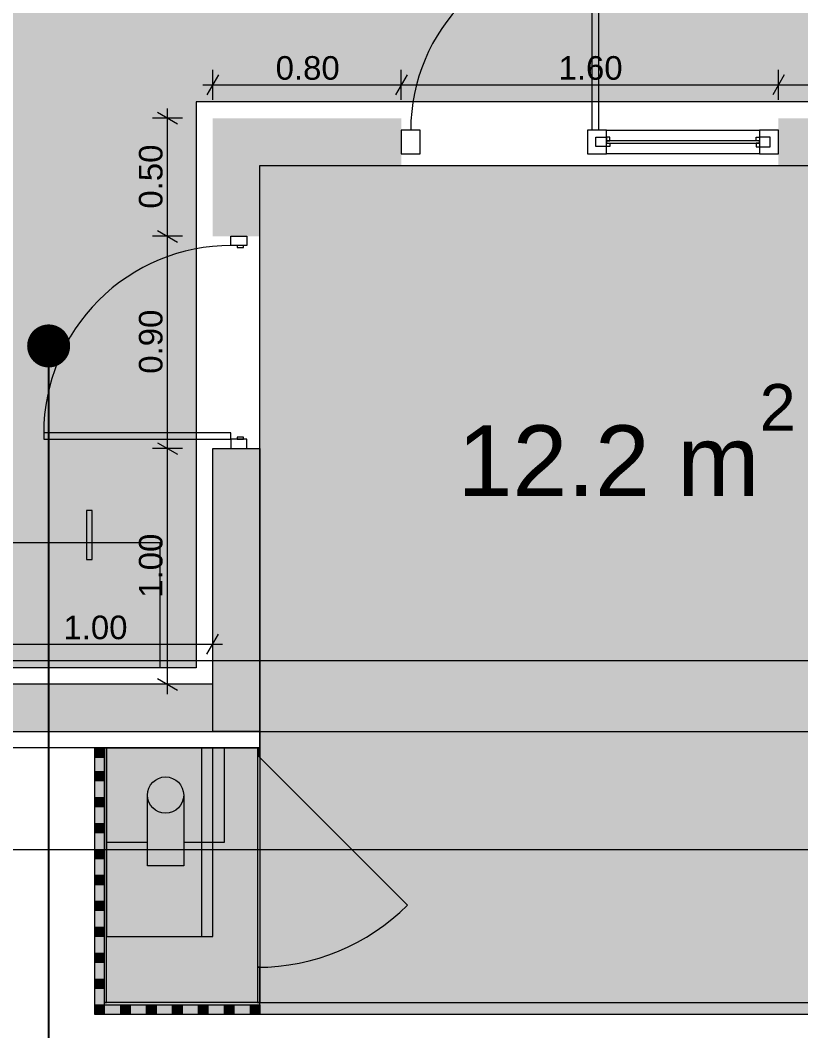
# Model space of a CAD drawing. Header units: millimetres. Extents: x 475616349 to 476941521, y 4620115302 to 4621446928.
# Drawn here: x 476521022 to 476524333, y 4620564166 to 4620568452 of the extents above; entities that cross this region are included whole.
import ezdxf

# ---------------------------------------------------------------- set-up
doc = ezdxf.new("R2010")
doc.units = ezdxf.units.MM
doc.header["$MEASUREMENT"] = 0
doc.set_wipeout_variables(frame=1)
doc.linetypes.add('Wipeout_Contour', pattern=[1000, 0, -1000])
for name, color, linetype, lineweight in [('2D Drafting - General_Pen_No__1_Pen_No__7', 7, 'Continuous', 0), ('2D Drafting - General_Pen_No__250_Pen_No__7_Pen_No__250', 7, 'Continuous', 0), ('2D Drafting - General_Pen_No__250_Pen_No__7_Pen_No__7', 7, 'Continuous', 0), ('2D Drafting - General_Pen_No__7_Pen_No__7_Pen_No__7', 7, 'Continuous', 0), ('Doors_Pen_No__7_Pen_No__7_Pen_No__7', 7, 'Continuous', 0), ('G-Anno-Nplt_Pen_No__151', 151, 'Continuous', 0), ('G-Anno-Nplt_Pen_No__255', 255, 'Continuous', 0), ('G-Anno-Nplt_Pen_No__4', 7, 'Continuous', 0), ('G-Anno-Nplt_Pen_No__7', 7, 'Continuous', 0), ('gegmebi_Pen_No__1_Pen_No__7', 7, 'Continuous', 0), ('kar-panjara_Pen_No__7_Pen_No__7_Pen_No__7', 7, 'Continuous', 0), ('New_0_Pen_No__7', 7, 'Continuous', 0), ('New_2D Drafting - General_Pen_No__250_Pen_No__7_Pen_No__255', 255, 'Continuous', 0), ('New_2D Drafting - General_Pen_No__2_Pen_No__250', 7, 'Continuous', 0), ('New_2D Drafting - General_Pen_No__30_Pen_No__9_Pen_No__9_Pen_No__255', 255, 'Continuous', 0), ('New_2D Drafting - General_Pen_No__30_Pen_No__9_Pen_No__9_Pen_No__7', 7, 'Continuous', 0), ('New_reg_nak_Pen_No__250', 7, 'Continuous', 0), ('New_reg_nak_Pen_No__7', 7, 'Continuous', 0), ('New_Structural - Bearing_Pen_No__250', 7, 'Continuous', 0), ('New_zoma_Pen_No__1', 1, 'Continuous', 0), ('New_zoma_Pen_No__4', 7, 'Continuous', 0), ('New_zoma_Pen_No__7', 7, 'Continuous', 0), ('zoma_Pen_No__142', 142, 'Continuous', 0), ('zoma_Pen_No__5_Pen_No__5', 5, 'Continuous', 0)]:
    doc.layers.add(name, color=color, linetype=linetype, lineweight=lineweight)
doc.layers.add('New_zoma', color=7, linetype='Continuous')
doc.layers.add('zoma', color=7, linetype='Continuous')
doc.styles.add('GENERATED_STYLE_1', font='arial.ttf')
doc.styles.add('GENERATED_STYLE_2', font='arial.ttf')
doc.dimstyles.new('GENERATED_STYLE__1', dxfattribs={"dimtxt": 200, "dimasz": 64.421331, "dimexe": 0.18, "dimexo": 3, "dimgap": 0.09, "dimtad": 1, "dimtih": 1, "dimtoh": 1, "dimlfac": 0.001, "dimzin": 0, "dimdsep": 46, "dimtxsty": 'GENERATED_STYLE_2', "dimblk": 'ARROWHEAD_2', "dimblk1": 'ARROWHEAD_2', "dimblk2": 'ARROWHEAD_2', "dimcen": 0.09, "dimclrd": 142, "dimclre": 142, "dimclrt": 142, "dimadec": 0, "dimazin": 0, "dimtfac": 1, "dimtdec": 4, "dimtmove": 0, "dimatfit": 3, "dimfxl": 1, "dimtolj": 1, "dimtzin": 0, "dimarcsym": 0})
doc.dimstyles.new('GENERATED_STYLE__18', dxfattribs={"dimtxt": 100, "dimasz": 64.421331, "dimexe": 0.18, "dimexo": 3, "dimgap": 0.09, "dimtad": 1, "dimtih": 1, "dimtoh": 1, "dimlfac": 0.001, "dimzin": 0, "dimdsep": 46, "dimtxsty": 'GENERATED_STYLE_1', "dimblk": 'ARROWHEAD_2', "dimblk1": 'ARROWHEAD_2', "dimblk2": 'ARROWHEAD_2', "dimcen": 0.09, "dimclrd": 7, "dimclre": 7, "dimclrt": 7, "dimadec": 0, "dimazin": 0, "dimtfac": 1, "dimtdec": 4, "dimtmove": 0, "dimatfit": 3, "dimfxl": 1, "dimtolj": 1, "dimtzin": 0, "dimarcsym": 0})
doc.dimstyles.new('GENERATED_STYLE__19', dxfattribs={"dimtxt": 100, "dimasz": 64.421331, "dimexe": 0.18, "dimexo": 3, "dimgap": 0.09, "dimtad": 1, "dimlfac": 0.001, "dimzin": 0, "dimdsep": 46, "dimtxsty": 'GENERATED_STYLE_1', "dimblk": 'ARROWHEAD_2', "dimblk1": 'ARROWHEAD_2', "dimblk2": 'ARROWHEAD_2', "dimcen": 0.09, "dimclrd": 7, "dimclre": 7, "dimclrt": 7, "dimadec": 0, "dimazin": 0, "dimtfac": 1, "dimtdec": 4, "dimtmove": 0, "dimatfit": 3, "dimfxl": 1, "dimtolj": 1, "dimtzin": 0, "dimarcsym": 0})
doc.dimstyles.new('GENERATED_STYLE__47', dxfattribs={"dimtxt": 0.18, "dimasz": 364.8, "dimexe": 0.18, "dimexo": 0.0625, "dimgap": 0.09, "dimtad": 0, "dimtih": 1, "dimtoh": 1, "dimdec": 4, "dimzin": 0, "dimdsep": 46, "dimcen": 0.09, "dimadec": 0, "dimazin": 0, "dimtfac": 1, "dimtdec": 4, "dimtmove": 0, "dimatfit": 3, "dimldrblk": 'ARROWHEAD_11', "dimfxl": 1, "dimtolj": 1, "dimtzin": 0, "dimarcsym": 0})
doc.dimstyles.new('GENERATED_STYLE__53', dxfattribs={"dimtxt": 279.999995, "dimasz": 64.421331, "dimexe": 0.18, "dimexo": 3, "dimgap": 0.09, "dimtad": 1, "dimlfac": 0.001, "dimzin": 0, "dimdsep": 46, "dimtxsty": 'GENERATED_STYLE_1', "dimblk": 'ARROWHEAD_2', "dimblk1": 'ARROWHEAD_2', "dimblk2": 'ARROWHEAD_2', "dimcen": 0.09, "dimclrd": 1, "dimclre": 1, "dimclrt": 1, "dimadec": 0, "dimazin": 0, "dimtfac": 1, "dimtdec": 4, "dimtmove": 2, "dimatfit": 3, "dimfxl": 1, "dimtolj": 1, "dimtzin": 0, "dimarcsym": 0})

# ---------------------------------------------------------------- blocks, each defined once
blk = doc.blocks.new('*D1481', base_point=(476577134.1, 4620325125.7))
at = {"layer": 'zoma_Pen_No__142', "color": 142, "linetype": 'Continuous', "lineweight": 0, "transparency": 16777216}
for p, q in [((476518662.8, 4620535883.6), (476518613.9, 4620535798.8)), ((476518638.4, 4620535777.6), (476518638.4, 4620535904.8)), ((476525162.8, 4620535883.6), (476525113.9, 4620535798.8)), ((476525138.4, 4620535777.6), (476525138.4, 4620535904.8)), ((476518638.4, 4620535841.2), (476525138.4, 4620535841.2))]:
    blk.add_line(p, q, dxfattribs=at)
at = {"layer": 'zoma_Pen_No__142', "color": 142, "lineweight": 0, "transparency": 16777216, "char_height": 200, "attachment_point": 7, "style": 'GENERATED_STYLE_2'}
for s, insert in [('\\A1;{\\pql;\\fArial CYR|b0|i0|c204|p34;6.50}', (476521622.3, 4620535881.2)), ('\\A1;{\\pql;\\fArial CYR|b0|i0|c204|p34;0.40}', (476524581.8, 4620535881.2))]:
    blk.add_mtext(s, dxfattribs=dict(at, insert=insert))
blk = doc.blocks.new('ARROWHEAD_2')
at = {"color": 0, "linetype": 'Continuous', "lineweight": 0}
for p, q in [((0, 0), (-1, 0)), ((-0.378, -0.655), (0.378, 0.655))]:
    blk.add_line(p, q, dxfattribs=at)
blk = doc.blocks.new('*D1620', base_point=(476577134.1, 4620325125.7))
at = {"layer": 'zoma_Pen_No__142', "color": 142, "linetype": 'Continuous', "lineweight": 0, "transparency": 16777216}
for p, q in [((476518438.4, 4620562589.8), (476518438.4, 4620562717)), ((476525338.4, 4620562589.8), (476525338.4, 4620562717)), ((476518462.8, 4620562695.8), (476518413.9, 4620562611)), ((476525362.8, 4620562695.8), (476525313.9, 4620562611)), ((476518438.4, 4620562653.4), (476525338.4, 4620562653.4))]:
    blk.add_line(p, q, dxfattribs=at)
at = {"layer": 'zoma_Pen_No__142', "color": 142, "lineweight": 0, "transparency": 16777216, "insert": (476521622.3, 4620562693.4), "char_height": 200, "attachment_point": 7, "style": 'GENERATED_STYLE_2'}
blk.add_mtext('\\A1;{\\pql;\\fArial CYR|b0|i0|c204|p34;6.90}', dxfattribs=at)
blk = doc.blocks.new('*D1964', base_point=(476577134.1, 4620325125.7))
at = {"layer": 'New_zoma_Pen_No__4', "color": 7, "linetype": 'Continuous', "lineweight": 0, "transparency": 16777216}
for p, q in [((476520838.2, 4620565741.7), (476520838.2, 4620565868.8)), ((476521838.4, 4620565741.7), (476521838.4, 4620565868.8)), ((476520862.6, 4620565847.6), (476520813.7, 4620565762.9)), ((476521813.9, 4620565762.9), (476521862.8, 4620565847.6)), ((476520838.2, 4620565805.3), (476521838.4, 4620565805.3)), ((476521838.4, 4620565805.3), (476521879.8, 4620565805.3))]:
    blk.add_line(p, q, dxfattribs=at)
at = {"layer": 'New_zoma_Pen_No__7', "color": 7, "lineweight": 0, "transparency": 16777216, "insert": (476521205.2, 4620565825.3), "char_height": 100, "attachment_point": 7, "style": 'GENERATED_STYLE_1'}
blk.add_mtext('\\A1;{\\pql;\\fArial|b0|i0|c0|p34;1.00}', dxfattribs=at)
blk = doc.blocks.new('*D1965', base_point=(476577134.1, 4620325125.7))
at = {"layer": 'New_zoma_Pen_No__4', "color": 7, "linetype": 'Continuous', "lineweight": 0, "transparency": 16777216}
for p, q in [((476521604.5, 4620566660), (476521689.2, 4620566611.1)), ((476521710.4, 4620566635.6), (476521583.3, 4620566635.6)), ((476521646.9, 4620565635.6), (476521646.9, 4620566635.6)), ((476521604.5, 4620565660), (476521689.2, 4620565611.1)), ((476521710.4, 4620565635.6), (476521583.3, 4620565635.6)), ((476521646.9, 4620565594.1), (476521646.9, 4620565635.6))]:
    blk.add_line(p, q, dxfattribs=at)
at = {"layer": 'New_zoma_Pen_No__7', "color": 7, "lineweight": 0, "transparency": 16777216, "insert": (476521626.9, 4620566002.5), "char_height": 100, "attachment_point": 7, "rotation": 90, "style": 'GENERATED_STYLE_1'}
blk.add_mtext('\\A1;{\\pql;\\fArial|b0|i0|c0|p34;1.00}', dxfattribs=at)
blk = doc.blocks.new('*D1966', base_point=(476577134.1, 4620325125.7))
at = {"layer": 'New_zoma_Pen_No__4', "color": 7, "linetype": 'Continuous', "lineweight": 0, "transparency": 16777216}
for p, q in [((476521604.5, 4620567560), (476521689.2, 4620567511.1)), ((476521710.4, 4620567535.6), (476521583.3, 4620567535.6)), ((476521646.9, 4620566635.6), (476521646.9, 4620567535.6)), ((476521604.5, 4620566660), (476521689.2, 4620566611.1)), ((476521710.4, 4620566635.6), (476521583.3, 4620566635.6))]:
    blk.add_line(p, q, dxfattribs=at)
at = {"layer": 'New_zoma_Pen_No__7', "color": 7, "lineweight": 0, "transparency": 16777216, "insert": (476521626.9, 4620566952.5), "char_height": 100, "attachment_point": 7, "rotation": 90, "style": 'GENERATED_STYLE_1'}
blk.add_mtext('\\A1;{\\pql;\\fArial|b0|i0|c0|p34;0.90}', dxfattribs=at)
blk = doc.blocks.new('*D1967', base_point=(476577134.1, 4620325125.7))
at = {"layer": 'New_zoma_Pen_No__4', "color": 7, "linetype": 'Continuous', "lineweight": 0, "transparency": 16777216}
for p, q in [((476521689.2, 4620568011.1), (476521604.5, 4620568060)), ((476521646.9, 4620568035.6), (476521646.9, 4620568077)), ((476521710.4, 4620568035.6), (476521583.3, 4620568035.6)), ((476521646.9, 4620567535.6), (476521646.9, 4620568035.6)), ((476521604.5, 4620567560), (476521689.2, 4620567511.1)), ((476521710.4, 4620567535.6), (476521583.3, 4620567535.6))]:
    blk.add_line(p, q, dxfattribs=at)
at = {"layer": 'New_zoma_Pen_No__7', "color": 7, "lineweight": 0, "transparency": 16777216, "insert": (476521626.9, 4620567652.5), "char_height": 100, "attachment_point": 7, "rotation": 90, "style": 'GENERATED_STYLE_1'}
blk.add_mtext('\\A1;{\\pql;\\fArial|b0|i0|c0|p34;0.50}', dxfattribs=at)
blk = doc.blocks.new('*D1968', base_point=(476577134.1, 4620325125.7))
at = {"layer": 'New_zoma_Pen_No__4', "color": 7, "linetype": 'Continuous', "lineweight": 0, "transparency": 16777216}
for p, q in [((476521838.4, 4620568114.3), (476521838.4, 4620568241.5)), ((476522638.6, 4620568114.3), (476522638.6, 4620568241.5)), ((476521862.8, 4620568220.3), (476521813.9, 4620568135.5)), ((476522663.1, 4620568220.3), (476522614.2, 4620568135.5)), ((476521796.9, 4620568177.9), (476521838.4, 4620568177.9)), ((476521838.4, 4620568177.9), (476522638.6, 4620568177.9))]:
    blk.add_line(p, q, dxfattribs=at)
at = {"layer": 'New_zoma_Pen_No__7', "color": 7, "lineweight": 0, "transparency": 16777216, "insert": (476522105.5, 4620568197.9), "char_height": 100, "attachment_point": 7, "style": 'GENERATED_STYLE_1'}
blk.add_mtext('\\A1;{\\pql;\\fArial|b0|i0|c0|p34;0.80}', dxfattribs=at)
blk = doc.blocks.new('*D1969', base_point=(476577134.1, 4620325125.7))
at = {"layer": 'New_zoma_Pen_No__4', "color": 7, "linetype": 'Continuous', "lineweight": 0, "transparency": 16777216}
for p, q in [((476522638.6, 4620568114.3), (476522638.6, 4620568241.5)), ((476524238.6, 4620568114.3), (476524238.6, 4620568241.5)), ((476522663.1, 4620568220.3), (476522614.2, 4620568135.5)), ((476524263.1, 4620568220.3), (476524214.2, 4620568135.5)), ((476522638.6, 4620568177.9), (476524238.6, 4620568177.9))]:
    blk.add_line(p, q, dxfattribs=at)
at = {"layer": 'New_zoma_Pen_No__7', "color": 7, "lineweight": 0, "transparency": 16777216, "insert": (476523305.6, 4620568197.9), "char_height": 100, "attachment_point": 7, "style": 'GENERATED_STYLE_1'}
blk.add_mtext('\\A1;{\\pql;\\fArial|b0|i0|c0|p34;1.60}', dxfattribs=at)
blk = doc.blocks.new('*D1970', base_point=(476577134.1, 4620325125.7))
at = {"layer": 'New_zoma_Pen_No__4', "color": 7, "linetype": 'Continuous', "lineweight": 0, "transparency": 16777216}
for p, q in [((476524238.6, 4620568114.3), (476524238.6, 4620568241.5)), ((476525238.4, 4620568114.3), (476525238.4, 4620568241.5)), ((476524263.1, 4620568220.3), (476524214.2, 4620568135.5)), ((476525213.9, 4620568135.5), (476525262.8, 4620568220.3)), ((476524238.6, 4620568177.9), (476525238.4, 4620568177.9)), ((476525238.4, 4620568177.9), (476525279.8, 4620568177.9))]:
    blk.add_line(p, q, dxfattribs=at)
at = {"layer": 'New_zoma_Pen_No__7', "color": 7, "lineweight": 0, "transparency": 16777216, "insert": (476524605.5, 4620568197.9), "char_height": 100, "attachment_point": 7, "style": 'GENERATED_STYLE_1'}
blk.add_mtext('\\A1;{\\pql;\\fArial|b0|i0|c0|p34;1.00}', dxfattribs=at)
blk = doc.blocks.new('ARROWHEAD_11')
at = {"color": 0, "linetype": 'Continuous', "lineweight": 0}
blk.add_line((0, 0), (-1, 0), dxfattribs=at)
at = {"color": 0, "linetype": 'Continuous', "lineweight": 0, "const_width": 0.25, "flags": 128}
blk.add_lwpolyline([(-0.125, 0, 1), (0.125, 0, 1)], format="xyb", close=True, dxfattribs=at)
blk = doc.blocks.new('*D2350', base_point=(476577134.1, 4620325125.7))
at = {"layer": 'New_zoma_Pen_No__1', "color": 1, "linetype": 'Continuous', "lineweight": 0, "transparency": 16777216}
for p, q in [((476539380.9, 4620565411.1), (476539296.1, 4620565460)), ((476539338.5, 4620565435.6), (476539338.5, 4620565477)), ((476539402.1, 4620565435.6), (476539274.9, 4620565435.6)), ((476539338.5, 4620559436.3), (476539338.5, 4620565435.6)), ((476539296.1, 4620559460.7), (476539380.9, 4620559411.8)), ((476539402.1, 4620559436.3), (476539274.9, 4620559436.3)), ((476539338.5, 4620559394.8), (476539338.5, 4620559436.3))]:
    blk.add_line(p, q, dxfattribs=at)
at = {"color": 254, "linetype": 'Wipeout_Contour', "lineweight": 0, "ltscale": 18580288654.0034, "transparency": 16777216}
blk.add_wipeout([(476539332.5, 4620562946.8), (476539332.5, 4620563791.8), (476538952.5, 4620563791.8), (476538952.5, 4620562946.8)], dxfattribs=at).dxf.layer = 'New_zoma'
at = {"layer": 'New_zoma_Pen_No__1', "color": 1, "lineweight": 0, "transparency": 16777216, "insert": (476539282.5, 4620562996.8), "char_height": 280, "attachment_point": 7, "rotation": 90, "style": 'GENERATED_STYLE_1'}
blk.add_mtext('\\A1;{\\pql;\\fArial|b0|i0|c0|p34;6.00}', dxfattribs=at)

msp = doc.modelspace()

# ---------------------------------------------------------------- hatches: boundary and pattern name
at = {"layer": '2D Drafting - General_Pen_No__250_Pen_No__7_Pen_No__7', "linetype": 'Continuous', "lineweight": 0}
for points in [[(476521838.366, 4620568035.567), (476522038.366, 4620568035.567), (476522038.366, 4620567535.564), (476521838.366, 4620567535.564)], [(476522038.366, 4620567835.567), (476522038.366, 4620568035.567), (476522638.639, 4620568035.567), (476522638.639, 4620567835.567)], [(476524238.637, 4620567835.567), (476525238.366, 4620567835.567), (476525238.366, 4620568035.567), (476524238.637, 4620568035.567)], [(476522038.366, 4620566635.564), (476522038.366, 4620565435.508), (476521838.366, 4620565435.508), (476521838.366, 4620566635.564)], [(476520838.151, 4620565635.567), (476520838.151, 4620565435.508), (476521838.366, 4620565435.508), (476521838.366, 4620565635.567)], [(476521388.362, 4620564285.596), (476521388.362, 4620565365.573), (476521378.362, 4620565365.573), (476521378.362, 4620564285.596)], [(476522038.362, 4620565365.567), (476522028.362, 4620565365.567), (476522028.362, 4620565335.567), (476522038.362, 4620565335.567)], [(476522038.362, 4620564435.568), (476522028.362, 4620564435.568), (476522028.362, 4620564285.618), (476522038.362, 4620564285.618)], [(476522038.268, 4620564285.596), (476521378.362, 4620564285.596), (476521378.362, 4620564275.596), (476522038.268, 4620564275.596)]]:
    msp.add_hatch(color=7, dxfattribs=at).paths.add_polyline_path(points)
at = {"layer": 'G-Anno-Nplt_Pen_No__151', "linetype": 'Continuous', "lineweight": 0, "true_color": 0x1f2f3f}
msp.add_hatch(color=169, dxfattribs=at).paths.add_polyline_path([(476525268.366, 4620581965.567), (476525268.366, 4620575605.567), (476525068.366, 4620575605.567), (476525068.366, 4620575305.567), (476524768.366, 4620575305.567), (476524768.366, 4620574444.549), (476525168.366, 4620574444.549), (476525168.366, 4620572105.567), (476525068.366, 4620572105.567), (476525068.366, 4620571565.567), (476525168.366, 4620571565.567), (476525168.366, 4620568105.567), (476521768.366, 4620568105.567), (476521768.366, 4620565705.567), (476519008.366, 4620565705.567), (476519008.366, 4620566505.696), (476518608.366, 4620566505.696), (476518608.366, 4620571565.567), (476518708.366, 4620571565.567), (476518708.366, 4620572105.567), (476518608.366, 4620572105.567), (476518608.366, 4620573392.859), (476518538.366, 4620573392.859), (476518538.366, 4620575135.567), (476518638.366, 4620575135.567), (476518638.366, 4620575385.567), (476518938.366, 4620575385.567), (476518938.366, 4620576406.585), (476518538.366, 4620576406.585), (476518538.366, 4620577008.837), (476518608.366, 4620577008.837), (476518608.366, 4620581065.57), (476522108.366, 4620581065.57), (476522108.366, 4620582165.567), (476525068.366, 4620582165.567), (476525068.366, 4620581965.567)])
at = {"layer": 'G-Anno-Nplt_Pen_No__255', "linetype": 'Continuous', "lineweight": 0, "true_color": 0x3f3f3f}
msp.add_hatch(color=250, dxfattribs=at).paths.add_polyline_path([(476525238.366, 4620567835.567), (476525238.366, 4620565835.567), (476525138.366, 4620565835.567), (476525138.366, 4620565365.567), (476525188.366, 4620565365.567), (476525188.366, 4620564235.58), (476521338.369, 4620564235.603), (476521338.369, 4620565365.567), (476522038.366, 4620565365.567), (476522038.366, 4620567835.567)])
at = {"layer": 'New_2D Drafting - General_Pen_No__250_Pen_No__7_Pen_No__255', "linetype": 'Continuous', "lineweight": 0}
for points in [[(476521388.366, 4620565365.573), (476521888.366, 4620565365.568), (476521888.362, 4620564965.573), (476521715.377, 4620564965.574), (476521715.376, 4620564865.571), (476521561.35, 4620564865.573), (476521561.351, 4620564965.576), (476521388.362, 4620564965.577)], [(476521388.366, 4620565365.573), (476521838.366, 4620565365.573), (476521838.366, 4620564565.573), (476521388.366, 4620564565.573)]]:
    msp.add_hatch(color=255, dxfattribs=at).paths.add_polyline_path(points)
at = {"layer": 'New_2D Drafting - General_Pen_No__30_Pen_No__9_Pen_No__9_Pen_No__255', "linetype": 'Continuous', "lineweight": 0}
for points in [[(476521338.369, 4620565365.567), (476521378.369, 4620565365.567), (476521378.369, 4620565325.567), (476521338.369, 4620565325.567)], [(476521338.369, 4620565265.603), (476521378.369, 4620565265.603), (476521378.369, 4620565225.603), (476521338.369, 4620565225.603)], [(476521338.369, 4620565155.603), (476521378.369, 4620565155.603), (476521378.369, 4620565115.603), (476521338.369, 4620565115.603)], [(476521338.369, 4620565045.603), (476521378.369, 4620565045.603), (476521378.369, 4620565005.603), (476521338.369, 4620565005.603)], [(476521338.369, 4620564935.603), (476521378.369, 4620564935.603), (476521378.369, 4620564895.603), (476521338.369, 4620564895.603)], [(476521338.369, 4620564825.603), (476521378.369, 4620564825.603), (476521378.369, 4620564785.603), (476521338.369, 4620564785.603)], [(476521338.369, 4620564715.603), (476521378.369, 4620564715.603), (476521378.369, 4620564675.603), (476521338.369, 4620564675.603)], [(476521338.369, 4620564605.603), (476521378.369, 4620564605.603), (476521378.369, 4620564565.603), (476521338.369, 4620564565.603)], [(476521338.369, 4620564495.603), (476521378.369, 4620564495.603), (476521378.369, 4620564455.603), (476521338.369, 4620564455.603)], [(476521338.369, 4620564385.603), (476521378.369, 4620564385.603), (476521378.369, 4620564345.603), (476521338.369, 4620564345.603)], [(476521338.362, 4620564235.603), (476521338.362, 4620564275.603), (476521378.362, 4620564275.603), (476521378.362, 4620564235.603)], [(476521338.369, 4620564275.603), (476521378.369, 4620564275.603), (476521378.369, 4620564235.603), (476521338.369, 4620564235.603)], [(476521448.362, 4620564235.603), (476521448.362, 4620564275.603), (476521488.362, 4620564275.603), (476521488.362, 4620564235.603)], [(476521558.362, 4620564235.603), (476521558.362, 4620564275.603), (476521598.362, 4620564275.603), (476521598.362, 4620564235.603)], [(476521668.362, 4620564235.603), (476521668.362, 4620564275.603), (476521708.362, 4620564275.603), (476521708.362, 4620564235.603)], [(476521778.362, 4620564235.603), (476521778.362, 4620564275.603), (476521818.362, 4620564275.603), (476521818.362, 4620564235.603)], [(476521888.362, 4620564235.603), (476521888.362, 4620564275.603), (476521928.362, 4620564275.603), (476521928.362, 4620564235.603)], [(476521998.362, 4620564235.603), (476521998.362, 4620564275.603), (476522038.362, 4620564275.603), (476522038.362, 4620564235.603)]]:
    msp.add_hatch(color=255, dxfattribs=at).paths.add_polyline_path(points)

# ---------------------------------------------------------------- linework, layer by layer
at = {"layer": '2D Drafting - General_Pen_No__1_Pen_No__7', "color": 7, "linetype": 'Continuous', "lineweight": 0, "flags": 128}
msp.add_lwpolyline([(476518638.366, 4620565435.567), (476525138.366, 4620565435.567), (476525138.366, 4620565735.567), (476518638.366, 4620565735.567)], close=True, dxfattribs=at)
at = {"layer": '2D Drafting - General_Pen_No__250_Pen_No__7_Pen_No__250', "color": 7, "linetype": 'Continuous', "lineweight": 0, "flags": 128}
for points in [[(476522038.366, 4620566635.564), (476522038.366, 4620565435.508), (476521838.366, 4620565435.508), (476521838.366, 4620566635.564)], [(476520838.151, 4620565635.567), (476520838.151, 4620565435.508), (476521838.366, 4620565435.508), (476521838.366, 4620565635.567)], [(476521388.362, 4620564285.596), (476521388.362, 4620565365.573), (476521378.362, 4620565365.573), (476521378.362, 4620564285.596)], [(476522038.362, 4620565365.567), (476522028.362, 4620565365.567), (476522028.362, 4620565335.567), (476522038.362, 4620565335.567)], [(476522038.362, 4620564435.568), (476522028.362, 4620564435.568), (476522028.362, 4620564285.618), (476522038.362, 4620564285.618)], [(476522038.268, 4620564285.596), (476521378.362, 4620564285.596), (476521378.362, 4620564275.596), (476522038.268, 4620564275.596)]]:
    msp.add_lwpolyline(points, close=True, dxfattribs=at)
at = {"layer": '2D Drafting - General_Pen_No__7_Pen_No__7_Pen_No__7', "color": 7, "linetype": 'Continuous', "lineweight": 0, "flags": 128}
msp.add_lwpolyline([(476524158.633, 4620567885.486), (476523508.633, 4620567885.514), (476523508.637, 4620567985.453), (476524158.637, 4620567985.425)], close=True, dxfattribs=at)
at = {"layer": '2D Drafting - General_Pen_No__7_Pen_No__7_Pen_No__7', "color": 7, "linetype": 'Continuous', "lineweight": 0}
for centre, radius, start, end in [((476523448.948, 4620567985.467), 770.311, 89.997469, 179.994289), ((476521915.942, 4620566701.741), 794.311, 89.999803, 180.001485)]:
    msp.add_arc(centre, radius, start, end, dxfattribs=at)
at = {"layer": 'Doors_Pen_No__7_Pen_No__7_Pen_No__7', "color": 7, "linetype": 'Continuous', "lineweight": 0, "flags": 128}
for points in [[(476523475.615, 4620567985.465), (476523448.948, 4620567985.467), (476523448.982, 4620568755.778), (476523475.649, 4620568755.776)], [(476521983.677, 4620567535.565), (476521983.678, 4620567496.054), (476521915.945, 4620567496.053), (476521915.944, 4620567535.564)], [(476521969.278, 4620567487.165), (476521969.278, 4620567496.054), (476521942.611, 4620567496.053), (476521942.611, 4620567487.164)], [(476521915.943, 4620566675.075), (476521915.942, 4620566701.741), (476521121.631, 4620566701.721), (476521121.631, 4620566675.054)], [(476521969.276, 4620566675.076), (476521969.276, 4620566683.965), (476521942.609, 4620566683.964), (476521942.609, 4620566675.076)], [(476521983.677, 4620566635.565), (476521983.676, 4620566675.077), (476521915.943, 4620566675.075), (476521915.944, 4620566635.564)]]:
    msp.add_lwpolyline(points, close=True, dxfattribs=at)
at = {"layer": 'G-Anno-Nplt_Pen_No__4', "color": 7, "linetype": 'Continuous', "lineweight": 0, "flags": 128}
msp.add_lwpolyline([(476525168.366, 4620568105.567), (476521768.366, 4620568105.567), (476521768.366, 4620565705.567), (476519008.366, 4620565705.567), (476519008.366, 4620566505.696), (476518608.366, 4620566505.696), (476518608.366, 4620571565.567), (476518708.366, 4620571565.567), (476518708.366, 4620572105.567), (476518608.366, 4620572105.567), (476518608.366, 4620573392.859), (476518538.366, 4620573392.859), (476518538.366, 4620575135.567), (476518638.366, 4620575135.567), (476518638.366, 4620575385.567), (476518938.366, 4620575385.567), (476518938.366, 4620576406.585), (476518538.366, 4620576406.585), (476518538.366, 4620577008.837), (476518608.366, 4620577008.837), (476518608.366, 4620581065.57), (476522108.366, 4620581065.57), (476522108.366, 4620582165.567), (476525068.366, 4620582165.567)], dxfattribs=at)
msp.add_lwpolyline([(476525238.366, 4620567835.567), (476525238.366, 4620565835.567), (476525138.366, 4620565835.567), (476525138.366, 4620565365.567), (476525188.366, 4620565365.567), (476525188.366, 4620564235.58), (476521338.369, 4620564235.603), (476521338.369, 4620565365.567), (476522038.366, 4620565365.567), (476522038.366, 4620567835.567)], close=True, dxfattribs=at)
at = {"layer": 'gegmebi_Pen_No__1_Pen_No__7', "color": 7, "linetype": 'Continuous', "lineweight": 0, "flags": 128}
for points in [[(476521715.377, 4620564965.574), (476521888.362, 4620564965.573), (476521888.366, 4620565365.568), (476521388.366, 4620565365.573), (476521388.362, 4620564965.577), (476521561.351, 4620564965.576)], [(476521715.379, 4620565165.573), (476521715.376, 4620564865.571), (476521561.35, 4620564865.573), (476521561.353, 4620565165.574)]]:
    msp.add_lwpolyline(points, dxfattribs=at)
at = {"layer": 'kar-panjara_Pen_No__7_Pen_No__7_Pen_No__7', "color": 7, "linetype": 'Continuous', "lineweight": 0, "flags": 128}
for points in [[(476522638.633, 4620567885.535), (476522718.633, 4620567885.531), (476522718.637, 4620567985.531), (476522638.637, 4620567985.535)], [(476523428.633, 4620567885.457), (476523508.633, 4620567885.453), (476523508.637, 4620567985.453), (476523428.637, 4620567985.457)], [(476524158.633, 4620567885.486), (476524238.633, 4620567885.482), (476524238.637, 4620567985.482), (476524158.637, 4620567985.486)], [(476523463.636, 4620567955.455), (476523508.636, 4620567955.453), (476523508.635, 4620567940.453), (476523508.635, 4620567930.453), (476523523.635, 4620567930.453), (476523523.634, 4620567915.453), (476523463.634, 4620567915.455)], [(476523523.636, 4620567955.453), (476523508.636, 4620567955.453), (476523508.635, 4620567940.453), (476523523.635, 4620567940.453)], [(476524158.635, 4620567940.425), (476523508.635, 4620567940.453), (476523508.635, 4620567930.453), (476524158.635, 4620567930.425)], [(476524203.636, 4620567955.423), (476524158.636, 4620567955.425), (476524158.635, 4620567940.425), (476524158.635, 4620567930.425), (476524143.635, 4620567930.425), (476524143.634, 4620567915.425), (476524203.634, 4620567915.423)], [(476524143.636, 4620567955.425), (476524158.636, 4620567955.425), (476524158.635, 4620567940.425), (476524143.635, 4620567940.425)]]:
    msp.add_lwpolyline(points, close=True, dxfattribs=at)
at = {"layer": 'New_0_Pen_No__7', "color": 7, "linetype": 'Continuous', "lineweight": 0}
msp.add_lwpolyline([(476521303.668, 4620566164.161), (476521327.183, 4620566164.161), (476521327.183, 4620566372.748), (476521303.668, 4620566372.748)], close=True, dxfattribs=at)
msp.add_lwpolyline([(476521615.582, 4620565705.567), (476521615.582, 4620566235.567), (476519292.836, 4620566235.567)], dxfattribs=at)
at = {"layer": 'New_2D Drafting - General_Pen_No__30_Pen_No__9_Pen_No__9_Pen_No__7', "color": 7, "linetype": 'Continuous', "lineweight": 0, "flags": 128}
for points in [[(476521338.369, 4620565365.567), (476521378.369, 4620565365.567), (476521378.369, 4620565325.567), (476521338.369, 4620565325.567)], [(476521338.369, 4620565265.603), (476521378.369, 4620565265.603), (476521378.369, 4620565225.603), (476521338.369, 4620565225.603)], [(476521338.369, 4620565155.603), (476521378.369, 4620565155.603), (476521378.369, 4620565115.603), (476521338.369, 4620565115.603)], [(476521338.369, 4620565045.603), (476521378.369, 4620565045.603), (476521378.369, 4620565005.603), (476521338.369, 4620565005.603)], [(476521338.369, 4620564935.603), (476521378.369, 4620564935.603), (476521378.369, 4620564895.603), (476521338.369, 4620564895.603)], [(476521338.369, 4620564825.603), (476521378.369, 4620564825.603), (476521378.369, 4620564785.603), (476521338.369, 4620564785.603)], [(476521338.369, 4620564715.603), (476521378.369, 4620564715.603), (476521378.369, 4620564675.603), (476521338.369, 4620564675.603)], [(476521338.369, 4620564605.603), (476521378.369, 4620564605.603), (476521378.369, 4620564565.603), (476521338.369, 4620564565.603)], [(476521338.369, 4620564495.603), (476521378.369, 4620564495.603), (476521378.369, 4620564455.603), (476521338.369, 4620564455.603)], [(476521338.369, 4620564385.603), (476521378.369, 4620564385.603), (476521378.369, 4620564345.603), (476521338.369, 4620564345.603)], [(476521338.362, 4620564235.603), (476521338.362, 4620564275.603), (476521378.362, 4620564275.603), (476521378.362, 4620564235.603)], [(476521338.369, 4620564275.603), (476521378.369, 4620564275.603), (476521378.369, 4620564235.603), (476521338.369, 4620564235.603)], [(476521448.362, 4620564235.603), (476521448.362, 4620564275.603), (476521488.362, 4620564275.603), (476521488.362, 4620564235.603)], [(476521558.362, 4620564235.603), (476521558.362, 4620564275.603), (476521598.362, 4620564275.603), (476521598.362, 4620564235.603)], [(476521668.362, 4620564235.603), (476521668.362, 4620564275.603), (476521708.362, 4620564275.603), (476521708.362, 4620564235.603)], [(476521778.362, 4620564235.603), (476521778.362, 4620564275.603), (476521818.362, 4620564275.603), (476521818.362, 4620564235.603)], [(476521888.362, 4620564235.603), (476521888.362, 4620564275.603), (476521928.362, 4620564275.603), (476521928.362, 4620564235.603)], [(476521998.362, 4620564235.603), (476521998.362, 4620564275.603), (476522038.362, 4620564275.603), (476522038.362, 4620564235.603)]]:
    msp.add_lwpolyline(points, close=True, dxfattribs=at)
at = {"layer": 'New_reg_nak_Pen_No__250', "color": 7, "linetype": 'Continuous', "lineweight": 0}
for p, q in [((476521792.888, 4620564565.573), (476521792.888, 4620565365.573)), ((476522028.362, 4620565335.567), (476522028.362, 4620564435.568))]:
    msp.add_line(p, q, dxfattribs=at)
at = {"layer": 'New_reg_nak_Pen_No__250', "color": 7, "linetype": 'Continuous', "lineweight": 0, "flags": 128}
msp.add_lwpolyline([(476522038.366, 4620565435.567), (476522038.366, 4620564285.618), (476525138.366, 4620564285.618), (476525138.366, 4620565365.567), (476525188.366, 4620565365.567), (476525188.366, 4620564235.58), (476522038.366, 4620564235.61)], dxfattribs=at)
msp.add_lwpolyline([(476521388.366, 4620565365.573), (476521388.366, 4620564565.573), (476521838.366, 4620564565.573), (476521838.366, 4620565365.573)], close=True, dxfattribs=at)
at = {"layer": 'New_reg_nak_Pen_No__250', "color": 7, "linetype": 'Continuous', "lineweight": 0}
msp.add_circle((476521638.366, 4620565165.573), 77.013, dxfattribs=at)
at = {"layer": 'New_reg_nak_Pen_No__7', "color": 7, "linetype": 'Continuous', "lineweight": 0, "flags": 128}
msp.add_lwpolyline([(476522038.366, 4620565435.567), (476522038.366, 4620565365.567), (476518708.366, 4620565365.567), (476518708.366, 4620564665.567), (476514838.366, 4620564665.567), (476514838.366, 4620564735.567)], dxfattribs=at)
at = {"layer": 'New_Structural - Bearing_Pen_No__250', "color": 7, "linetype": 'Continuous', "lineweight": 0}
msp.add_line((476522028.351, 4620565335.568), (476522664.75, 4620564699.168), dxfattribs=at)
msp.add_arc((476522028.362, 4620565335.556), 899.988, 270, 315, dxfattribs=at)
at = {"layer": 'zoma_Pen_No__5_Pen_No__5', "color": 5, "linetype": 'Continuous', "lineweight": 0}
msp.add_line((476493657.815, 4620564935.567), (476543544.196, 4620564935.567), dxfattribs=at)
msp.add_line((476493657.815, 4620564935.567), (476543544.196, 4620564935.567), dxfattribs=at)

# ---------------------------------------------------------------- texts
at = {"layer": 'G-Anno-Nplt_Pen_No__7', "color": 7, "lineweight": 0, "insert": (476522877.424, 4620566433.723), "char_height": 300, "attachment_point": 7, "style": 'GENERATED_STYLE_1'}
msp.add_mtext('{\\fArial|b0|i0|c0|p34;12.2 m{\\H0.66x;\\S2^  ;}}', dxfattribs=at)

# ---------------------------------------------------------------- dimensions: what is measured, and where the dimension line sits
at = {"layer": 'New_zoma', "color": 7, "linetype": 'Continuous', "lineweight": 0}
for base, p1, p2, picture, middle in [((476522638.639, 4620568177.89), (476521838.366, 4620568035.567), (476522638.639, 4620568035.567), '*D1968', (476522235.356, 4620568247.89)), ((476524238.637, 4620568177.89), (476522638.639, 4620568035.567), (476524238.637, 4620568035.567), '*D1969', (476523435.492, 4620568247.89)), ((476525238.366, 4620568177.89), (476524238.637, 4620568035.567), (476525238.366, 4620568035.567), '*D1970', (476524735.355, 4620568247.89)), ((476521838.366, 4620565805.261), (476520838.151, 4620565635.567), (476521838.366, 4620565635.567), '*D1964', (476521335.112, 4620565875.261))]:
    dim = msp.add_linear_dim(base=base, p1=p1, p2=p2, dimstyle='GENERATED_STYLE__18', dxfattribs=at)
    dim.commit()
    dim.dimension.update_dxf_attribs({"geometry": picture, "text_midpoint": middle, "dimtype": 160})
for base, p1, p2, picture, middle in [((476521646.859, 4620568035.567), (476521838.366, 4620567535.564), (476521838.366, 4620568035.567), '*D1967', (476521576.859, 4620567782.419)), ((476521646.859, 4620567535.564), (476521838.366, 4620566635.564), (476521838.366, 4620567535.564), '*D1966', (476521576.859, 4620567082.417)), ((476521646.859, 4620566635.564), (476521838.366, 4620565635.567), (476521838.366, 4620566635.564), '*D1965', (476521576.859, 4620566132.419))]:
    dim = msp.add_linear_dim(base=base, p1=p1, p2=p2, angle=90, dimstyle='GENERATED_STYLE__19', dxfattribs=at)
    dim.commit()
    dim.dimension.update_dxf_attribs({"geometry": picture, "text_midpoint": middle, "dimtype": 160, "text_rotation": 90})
at = {"layer": 'zoma', "color": 142, "linetype": 'Continuous', "lineweight": 0}
for base, p1, p2, picture, middle in [((476525138.366, 4620535841.197), (476518638.366, 4620568947.389), (476525138.366, 4620568947.389), '*D1481', (476521882.073, 4620535981.197)), ((476525338.366, 4620562653.396), (476518438.366, 4620564292.091), (476525338.366, 4620564292.091), '*D1620', (476521882.073, 4620562793.396))]:
    dim = msp.add_linear_dim(base=base, p1=p1, p2=p2, dimstyle='GENERATED_STYLE__1', dxfattribs=at)
    dim.commit()
    dim.dimension.update_dxf_attribs({"geometry": picture, "text_midpoint": middle, "dimtype": 160})

# ---------------------------------------------------------------- leaders
at = {"layer": 'New_2D Drafting - General_Pen_No__2_Pen_No__250', "color": 7, "linetype": 'Continuous', "lineweight": 0, "annotation_type": 0, "has_hookline": 1, "hookline_direction": 0, "text_width": 1933.333}
msp.add_leader([(476521142.536, 4620567070.358), (476521142.536, 4620559612.223), (476522242.446, 4620559612.223)], dimstyle='GENERATED_STYLE__47', dxfattribs=at)

# ---------------------------------------------------------------- next in the draw order: dimensions: what is measured, and where the dimension line sits
at = {"layer": 'New_zoma', "color": 1, "linetype": 'Continuous', "lineweight": 0}
dim = msp.add_linear_dim(base=(476539338.508, 4620565435.567), p1=(476521937.253, 4620559436.269), p2=(476521938.316, 4620565435.567), angle=90, dimstyle='GENERATED_STYLE__53', dxfattribs=at)
dim.commit()
dim.dimension.update_dxf_attribs({"geometry": '*D2350', "text_midpoint": (476539142.508, 4620563360.497), "dimtype": 160, "text_rotation": 90})

doc.saveas('drawing.dxf')
